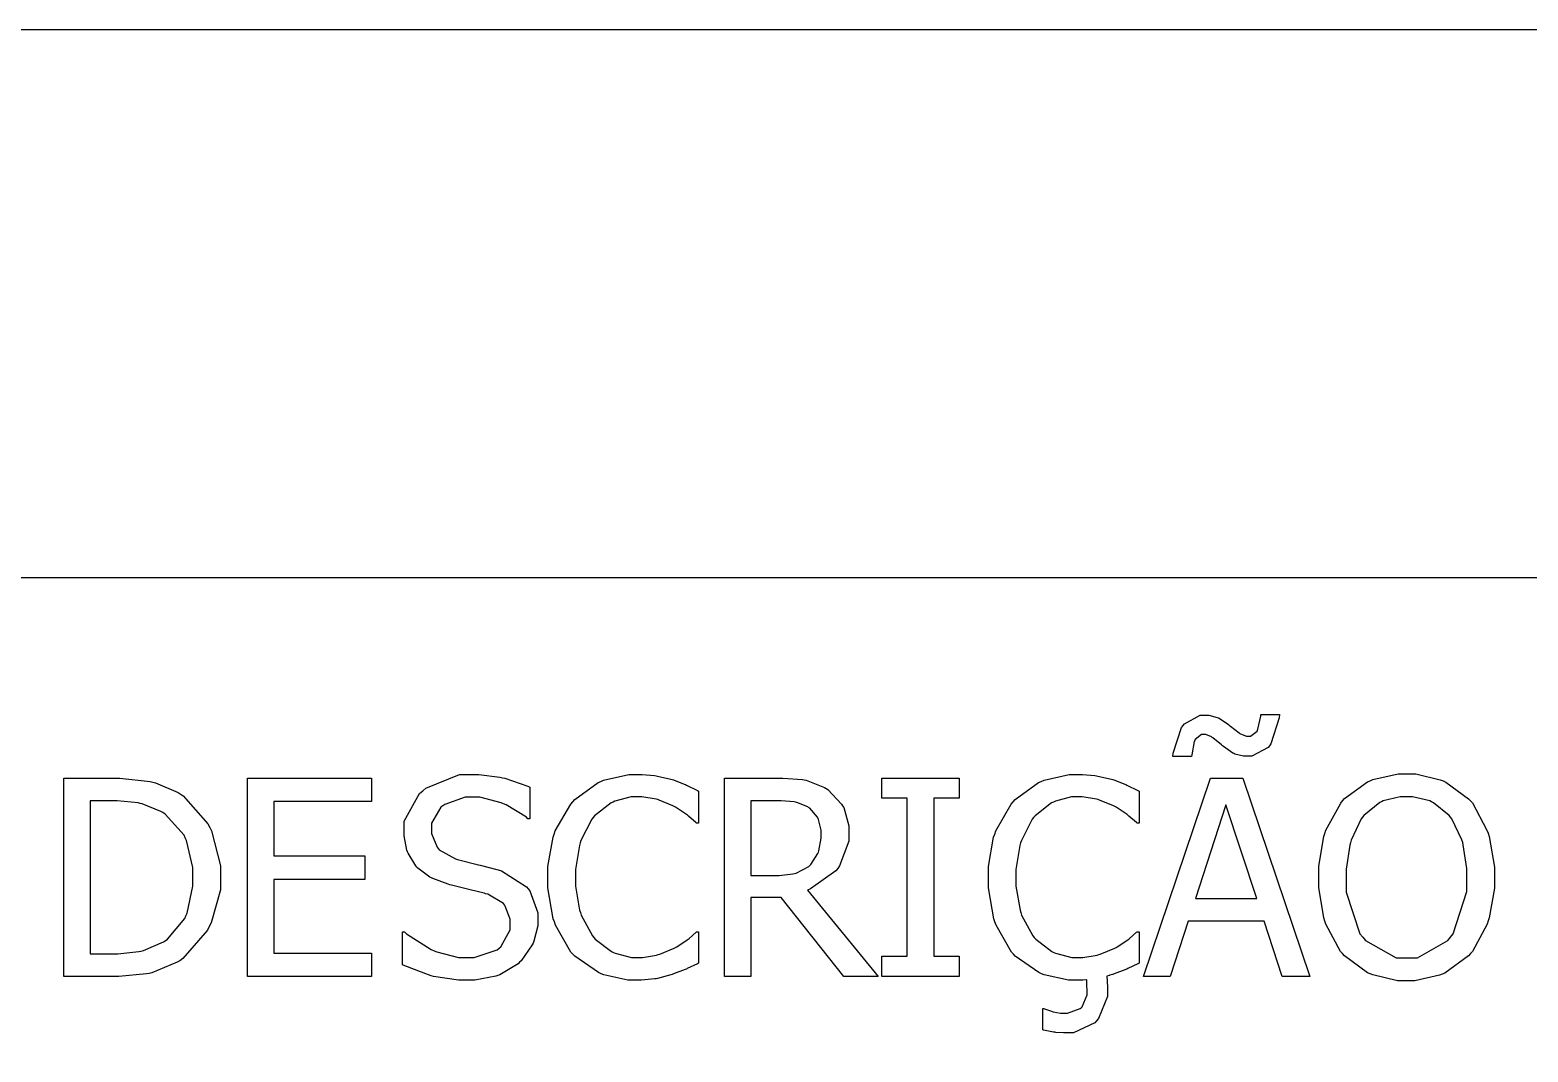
# Model space of a CAD drawing. Header units: millimetres. Extents: x 1974 to 2560, y 1429 to 1567.
# Drawn here: x 2495.224 to 2497.251, y 1531.313 to 1532.696 of the extents above; entities that cross this region are included whole.
import ezdxf

# ---------------------------------------------------------------- set-up
doc = ezdxf.new("R2010")
doc.units = ezdxf.units.MM
doc.layers.add('TEXTO', color=4, linetype='Continuous')
doc.layers.add('TIMBRE', color=7, linetype='Continuous')

msp = doc.modelspace()

# ---------------------------------------------------------------- linework, layer by layer
at = {"layer": 'TEXTO', "color": 0}
for p, q in [((2507.7976, 1531.9544), (2478.9131, 1531.9544)), ((2496.7706, 1531.717), (2496.782, 1531.752)), ((2496.782, 1531.752), (2496.7842, 1531.7544)), ((2496.7842, 1531.7544), (2496.7862, 1531.7568)), ((2496.7862, 1531.7568), (2496.8074, 1531.7685)), ((2496.8074, 1531.7685), (2496.8147, 1531.7685)), ((2496.8147, 1531.7685), (2496.8188, 1531.7685)), ((2496.8188, 1531.7685), (2496.8302, 1531.7655)), ((2496.8302, 1531.7655), (2496.8316, 1531.7649)), ((2496.8316, 1531.7649), (2496.8329, 1531.7643)), ((2496.8329, 1531.7643), (2496.8458, 1531.7557)), ((2496.8458, 1531.7557), (2496.8471, 1531.7545)), ((2496.8471, 1531.7545), (2496.8484, 1531.7534)), ((2496.8484, 1531.7534), (2496.8601, 1531.7445)), ((2496.885, 1531.7483), (2496.8855, 1531.7496)), ((2496.8855, 1531.7496), (2496.8892, 1531.7673)), ((2496.8892, 1531.7673), (2496.8893, 1531.7694)), ((2496.8893, 1531.7694), (2496.9146, 1531.7694)), ((2496.8893, 1531.7694), (2496.8893, 1531.7694)), ((2496.9143, 1531.7647), (2496.9031, 1531.7295)), ((2496.9146, 1531.7694), (2496.9143, 1531.7647)), ((2496.7993, 1531.7328), (2496.7958, 1531.7147)), ((2496.8, 1531.7342), (2496.7993, 1531.7328)), ((2496.8006, 1531.7355), (2496.8, 1531.7342)), ((2496.8092, 1531.7423), (2496.8006, 1531.7355)), ((2496.8123, 1531.7423), (2496.8092, 1531.7423)), ((2496.8148, 1531.7423), (2496.8123, 1531.7423)), ((2496.8227, 1531.7391), (2496.8148, 1531.7423)), ((2496.8237, 1531.7384), (2496.8227, 1531.7391)), ((2496.8246, 1531.7378), (2496.8237, 1531.7384)), ((2496.8361, 1531.7285), (2496.8246, 1531.7378)), ((2496.8601, 1531.7445), (2496.8611, 1531.7439)), ((2496.8611, 1531.7439), (2496.862, 1531.7433)), ((2496.862, 1531.7433), (2496.8699, 1531.7401)), ((2496.8699, 1531.7401), (2496.8725, 1531.7401)), ((2496.8725, 1531.7401), (2496.8756, 1531.7401)), ((2496.8756, 1531.7401), (2496.8843, 1531.7468)), ((2496.8843, 1531.7468), (2496.885, 1531.7483)), ((2496.9031, 1531.7295), (2496.9012, 1531.7272)), ((2496.7704, 1531.7124), (2496.7706, 1531.717)), ((2496.7957, 1531.7124), (2496.7704, 1531.7124)), ((2496.7958, 1531.7147), (2496.7957, 1531.7124)), ((2496.8374, 1531.7272), (2496.8361, 1531.7285)), ((2496.8387, 1531.726), (2496.8374, 1531.7272)), ((2496.8516, 1531.7171), (2496.8387, 1531.726)), ((2496.853, 1531.7165), (2496.8516, 1531.7171)), ((2496.8542, 1531.7159), (2496.853, 1531.7165)), ((2496.8658, 1531.7131), (2496.8542, 1531.7159)), ((2496.8702, 1531.7131), (2496.8658, 1531.7131)), ((2496.8774, 1531.7131), (2496.8702, 1531.7131)), ((2496.8992, 1531.7248), (2496.8774, 1531.7131)), ((2496.9012, 1531.7272), (2496.8992, 1531.7248)), ((2497.0411, 1531.6813), (2497.0752, 1531.689)), ((2497.0752, 1531.689), (2497.0865, 1531.689)), ((2497.0865, 1531.689), (2497.0989, 1531.689)), ((2497.0989, 1531.689), (2497.1322, 1531.6811)), ((2495.2696, 1531.4148), (2495.2696, 1531.6834)), ((2495.2696, 1531.6834), (2495.3308, 1531.6834)), ((2495.3308, 1531.6834), (2495.3456, 1531.6834)), ((2495.3456, 1531.6834), (2495.3866, 1531.6788)), ((2495.3866, 1531.6788), (2495.3902, 1531.6778)), ((2495.3902, 1531.6778), (2495.3938, 1531.6769)), ((2495.3938, 1531.6769), (2495.4244, 1531.6638)), ((2495.518, 1531.4148), (2495.518, 1531.6834)), ((2495.518, 1531.6834), (2495.6859, 1531.6834)), ((2495.6859, 1531.6834), (2495.6859, 1531.6517)), ((2495.7554, 1531.6662), (2495.7596, 1531.6699)), ((2495.7596, 1531.6699), (2495.8052, 1531.6883)), ((2495.8052, 1531.6883), (2495.8204, 1531.6883)), ((2495.8204, 1531.6883), (2495.8311, 1531.6883)), ((2495.8311, 1531.6883), (2495.8597, 1531.6846)), ((2495.8597, 1531.6846), (2495.8631, 1531.6838)), ((2495.8631, 1531.6838), (2495.8664, 1531.6831)), ((2495.8664, 1531.6831), (2495.8975, 1531.6724)), ((2495.8975, 1531.6724), (2495.9004, 1531.671)), ((2495.9004, 1531.671), (2495.9004, 1531.6282)), ((2495.9609, 1531.6543), (2495.9927, 1531.6773)), ((2495.9927, 1531.6773), (2495.9964, 1531.6788)), ((2495.9964, 1531.6788), (2496, 1531.6805)), ((2496, 1531.6805), (2496.0343, 1531.6883)), ((2496.0343, 1531.6883), (2496.0457, 1531.6883)), ((2496.0457, 1531.6883), (2496.052, 1531.6883)), ((2496.052, 1531.6883), (2496.069, 1531.6867)), ((2496.069, 1531.6867), (2496.071, 1531.6863)), ((2496.071, 1531.6863), (2496.0729, 1531.686)), ((2496.0729, 1531.686), (2496.0912, 1531.6819)), ((2496.0912, 1531.6819), (2496.0929, 1531.6813)), ((2496.0929, 1531.6813), (2496.0944, 1531.6809)), ((2496.0944, 1531.6809), (2496.1091, 1531.6752)), ((2496.1091, 1531.6752), (2496.1107, 1531.6745)), ((2496.1107, 1531.6745), (2496.1121, 1531.6738)), ((2496.1121, 1531.6738), (2496.1272, 1531.6664)), ((2496.1636, 1531.4148), (2496.1636, 1531.6834)), ((2496.1636, 1531.6834), (2496.2329, 1531.6834)), ((2496.2329, 1531.6834), (2496.2425, 1531.6834)), ((2496.2425, 1531.6834), (2496.269, 1531.6814)), ((2496.269, 1531.6814), (2496.2716, 1531.6809)), ((2496.2716, 1531.6809), (2496.2741, 1531.6805)), ((2496.2741, 1531.6805), (2496.2989, 1531.6707)), ((2496.2989, 1531.6707), (2496.3013, 1531.6692)), ((2496.3013, 1531.6692), (2496.3036, 1531.6677)), ((2496.3767, 1531.6561), (2496.3767, 1531.6834)), ((2496.3767, 1531.6834), (2496.481, 1531.6834)), ((2496.481, 1531.6834), (2496.481, 1531.6561)), ((2496.557, 1531.6543), (2496.5887, 1531.6773)), ((2496.5887, 1531.6773), (2496.5923, 1531.6788)), ((2496.5923, 1531.6788), (2496.5961, 1531.6805)), ((2496.5961, 1531.6805), (2496.6302, 1531.6883)), ((2496.6302, 1531.6883), (2496.6417, 1531.6883)), ((2496.6417, 1531.6883), (2496.6479, 1531.6883)), ((2496.6479, 1531.6883), (2496.6649, 1531.6867)), ((2496.6649, 1531.6867), (2496.667, 1531.6863)), ((2496.667, 1531.6863), (2496.6689, 1531.686)), ((2496.6689, 1531.686), (2496.6872, 1531.6819)), ((2496.6872, 1531.6819), (2496.689, 1531.6813)), ((2496.689, 1531.6813), (2496.6903, 1531.6809)), ((2496.6903, 1531.6809), (2496.7052, 1531.6752)), ((2496.7052, 1531.6752), (2496.7067, 1531.6745)), ((2496.7067, 1531.6745), (2496.7082, 1531.6738)), ((2496.7082, 1531.6738), (2496.7231, 1531.6664)), ((2496.7305, 1531.4148), (2496.8211, 1531.6834)), ((2496.8211, 1531.6834), (2496.8652, 1531.6834)), ((2496.8652, 1531.6834), (2496.9557, 1531.4148)), ((2497.0026, 1531.6556), (2497.0339, 1531.6782)), ((2497.0339, 1531.6782), (2497.0375, 1531.6798)), ((2497.0375, 1531.6798), (2497.0411, 1531.6813)), ((2497.1322, 1531.6811), (2497.136, 1531.6795)), ((2497.136, 1531.6795), (2497.1396, 1531.6779)), ((2497.1396, 1531.6779), (2497.1706, 1531.6555)), ((2495.3325, 1531.6528), (2495.3053, 1531.6528)), ((2495.3053, 1531.6528), (2495.3053, 1531.4455)), ((2495.342, 1531.6528), (2495.3325, 1531.6528)), ((2495.3703, 1531.6497), (2495.342, 1531.6528)), ((2495.373, 1531.649), (2495.3703, 1531.6497)), ((2495.3756, 1531.6484), (2495.373, 1531.649)), ((2495.401, 1531.638), (2495.3756, 1531.6484)), ((2495.4244, 1531.6638), (2495.4269, 1531.6622)), ((2495.4269, 1531.6622), (2495.4312, 1531.6593)), ((2495.4312, 1531.6593), (2495.4647, 1531.6213)), ((2495.6859, 1531.6517), (2495.5536, 1531.6517)), ((2495.5536, 1531.6517), (2495.5536, 1531.5781)), ((2495.73, 1531.6252), (2495.7511, 1531.6626)), ((2495.7511, 1531.6626), (2495.7554, 1531.6662)), ((2495.8126, 1531.6575), (2495.785, 1531.6478)), ((2495.8227, 1531.6575), (2495.8126, 1531.6575)), ((2495.8324, 1531.6575), (2495.8227, 1531.6575)), ((2495.8614, 1531.6501), (2495.8324, 1531.6575)), ((2495.8647, 1531.6487), (2495.8614, 1531.6501)), ((2495.8681, 1531.6472), (2495.8647, 1531.6487)), ((2495.9347, 1531.6118), (2495.9555, 1531.6483)), ((2495.9555, 1531.6483), (2495.9582, 1531.6513)), ((2495.9582, 1531.6513), (2495.9609, 1531.6543)), ((2496.0102, 1531.6497), (2495.9878, 1531.6324)), ((2496.0128, 1531.6508), (2496.0102, 1531.6497)), ((2496.0153, 1531.652), (2496.0128, 1531.6508)), ((2496.0372, 1531.6578), (2496.0153, 1531.652)), ((2496.0453, 1531.6578), (2496.0372, 1531.6578)), ((2496.0517, 1531.6578), (2496.0453, 1531.6578)), ((2496.0712, 1531.6549), (2496.0517, 1531.6578)), ((2496.0733, 1531.6542), (2496.0712, 1531.6549)), ((2496.0752, 1531.6536), (2496.0733, 1531.6542)), ((2496.0939, 1531.646), (2496.0752, 1531.6536)), ((2496.1272, 1531.6664), (2496.1286, 1531.6655)), ((2496.1286, 1531.6655), (2496.1286, 1531.6225)), ((2496.2347, 1531.6528), (2496.1994, 1531.6528)), ((2496.1994, 1531.6528), (2496.1994, 1531.5514)), ((2496.2405, 1531.6528), (2496.2347, 1531.6528)), ((2496.2581, 1531.6511), (2496.2405, 1531.6528)), ((2496.2598, 1531.6508), (2496.2581, 1531.6511)), ((2496.2614, 1531.6505), (2496.2598, 1531.6508)), ((2496.2762, 1531.6444), (2496.2614, 1531.6505)), ((2496.3036, 1531.6677), (2496.3221, 1531.6483)), ((2496.3221, 1531.6483), (2496.3235, 1531.6459)), ((2496.411, 1531.6561), (2496.3767, 1531.6561)), ((2496.411, 1531.4422), (2496.411, 1531.6561)), ((2496.481, 1531.6561), (2496.4467, 1531.6561)), ((2496.4467, 1531.6561), (2496.4467, 1531.4422)), ((2496.5307, 1531.6118), (2496.5515, 1531.6483)), ((2496.5515, 1531.6483), (2496.5543, 1531.6513)), ((2496.5543, 1531.6513), (2496.557, 1531.6543)), ((2496.6062, 1531.6497), (2496.5838, 1531.6324)), ((2496.6089, 1531.6508), (2496.6062, 1531.6497)), ((2496.6114, 1531.652), (2496.6089, 1531.6508)), ((2496.6331, 1531.6578), (2496.6114, 1531.652)), ((2496.6413, 1531.6578), (2496.6331, 1531.6578)), ((2496.6477, 1531.6578), (2496.6413, 1531.6578)), ((2496.6672, 1531.6549), (2496.6477, 1531.6578)), ((2496.6693, 1531.6542), (2496.6672, 1531.6549)), ((2496.6712, 1531.6536), (2496.6693, 1531.6542)), ((2496.6898, 1531.646), (2496.6712, 1531.6536)), ((2496.7231, 1531.6664), (2496.7247, 1531.6655)), ((2496.7247, 1531.6655), (2496.7247, 1531.6225)), ((2496.9775, 1531.6128), (2496.9975, 1531.6496)), ((2496.9975, 1531.6496), (2497.0001, 1531.6526)), ((2497.0001, 1531.6526), (2497.0026, 1531.6556)), ((2497.0503, 1531.6503), (2497.0288, 1531.6328)), ((2497.0527, 1531.6514), (2497.0503, 1531.6503)), ((2497.0551, 1531.6526), (2497.0527, 1531.6514)), ((2497.0781, 1531.6582), (2497.0551, 1531.6526)), ((2497.0867, 1531.6582), (2497.0781, 1531.6582)), ((2497.0944, 1531.6582), (2497.0867, 1531.6582)), ((2497.1179, 1531.6524), (2497.0944, 1531.6582)), ((2497.1205, 1531.6512), (2497.1179, 1531.6524)), ((2497.123, 1531.6501), (2497.1205, 1531.6512)), ((2497.1443, 1531.6327), (2497.123, 1531.6501)), ((2497.1706, 1531.6555), (2497.1731, 1531.6526)), ((2497.1731, 1531.6526), (2497.1756, 1531.6497)), ((2497.1731, 1531.6526), (2497.1731, 1531.6526)), ((2497.1756, 1531.6497), (2497.1954, 1531.6131)), ((2495.4034, 1531.6366), (2495.401, 1531.638)), ((2495.4067, 1531.6345), (2495.4034, 1531.6366)), ((2495.4323, 1531.606), (2495.4067, 1531.6345)), ((2495.7798, 1531.6439), (2495.7672, 1531.6224)), ((2495.7825, 1531.6459), (2495.7798, 1531.6439)), ((2495.785, 1531.6478), (2495.7825, 1531.6459)), ((2495.8955, 1531.6303), (2495.8681, 1531.6472)), ((2495.8976, 1531.6282), (2495.8955, 1531.6303)), ((2495.9004, 1531.6282), (2495.8976, 1531.6282)), ((2495.984, 1531.6279), (2495.9692, 1531.599)), ((2495.9859, 1531.6301), (2495.984, 1531.6279)), ((2495.9878, 1531.6324), (2495.9859, 1531.6301)), ((2496.0957, 1531.645), (2496.0939, 1531.646)), ((2496.0974, 1531.6441), (2496.0957, 1531.645)), ((2496.1124, 1531.6341), (2496.0974, 1531.6441)), ((2496.1137, 1531.633), (2496.1124, 1531.6341)), ((2496.1149, 1531.632), (2496.1137, 1531.633)), ((2496.1249, 1531.6233), (2496.1149, 1531.632)), ((2496.2774, 1531.6436), (2496.2762, 1531.6444)), ((2496.2789, 1531.6427), (2496.2774, 1531.6436)), ((2496.2896, 1531.6303), (2496.2789, 1531.6427)), ((2496.2902, 1531.6287), (2496.2896, 1531.6303)), ((2496.2909, 1531.6272), (2496.2902, 1531.6287)), ((2496.3235, 1531.6459), (2496.3249, 1531.6436)), ((2496.3249, 1531.6436), (2496.3318, 1531.6188)), ((2496.5799, 1531.6279), (2496.5653, 1531.599)), ((2496.5818, 1531.6301), (2496.5799, 1531.6279)), ((2496.5838, 1531.6324), (2496.5818, 1531.6301)), ((2496.6916, 1531.645), (2496.6898, 1531.646)), ((2496.6934, 1531.6441), (2496.6916, 1531.645)), ((2496.7083, 1531.6341), (2496.6934, 1531.6441)), ((2496.7096, 1531.633), (2496.7083, 1531.6341)), ((2496.7108, 1531.632), (2496.7096, 1531.633)), ((2496.721, 1531.6233), (2496.7108, 1531.632)), ((2496.8422, 1531.647), (2496.8009, 1531.5204)), ((2496.8838, 1531.5204), (2496.8422, 1531.647)), ((2497.0251, 1531.6282), (2497.0114, 1531.5994)), ((2497.027, 1531.6303), (2497.0251, 1531.6282)), ((2497.0288, 1531.6328), (2497.027, 1531.6303)), ((2497.1462, 1531.6303), (2497.1443, 1531.6327)), ((2497.1479, 1531.6282), (2497.1462, 1531.6303)), ((2497.1615, 1531.5998), (2497.1479, 1531.6282)), ((2495.4647, 1531.6213), (2495.4672, 1531.6166)), ((2495.4672, 1531.6166), (2495.4695, 1531.6119)), ((2495.4695, 1531.6119), (2495.4815, 1531.5647)), ((2495.73, 1531.6115), (2495.73, 1531.6252)), ((2495.73, 1531.6051), (2495.73, 1531.6115)), ((2495.7672, 1531.6224), (2495.7672, 1531.6152)), ((2495.7672, 1531.6152), (2495.7672, 1531.6084)), ((2495.7672, 1531.6084), (2495.7746, 1531.5897)), ((2495.9319, 1531.6034), (2495.9333, 1531.6077)), ((2495.9333, 1531.6077), (2495.9347, 1531.6118)), ((2496.1258, 1531.6225), (2496.1249, 1531.6233)), ((2496.1286, 1531.6225), (2496.1258, 1531.6225)), ((2496.2944, 1531.6131), (2496.2909, 1531.6272)), ((2496.2944, 1531.6079), (2496.2944, 1531.6131)), ((2496.2944, 1531.6022), (2496.2944, 1531.6079)), ((2496.2944, 1531.6079), (2496.2944, 1531.6079)), ((2496.3318, 1531.6188), (2496.3318, 1531.6106)), ((2496.3318, 1531.6106), (2496.3318, 1531.5982)), ((2496.5278, 1531.6034), (2496.5293, 1531.6077)), ((2496.5293, 1531.6077), (2496.5307, 1531.6118)), ((2496.7218, 1531.6225), (2496.721, 1531.6233)), ((2496.7247, 1531.6225), (2496.7218, 1531.6225)), ((2496.9747, 1531.6043), (2496.9762, 1531.6085)), ((2496.9762, 1531.6085), (2496.9775, 1531.6128)), ((2497.1954, 1531.6131), (2497.1969, 1531.6087)), ((2497.1969, 1531.6087), (2497.1983, 1531.6044)), ((2495.434, 1531.6023), (2495.4323, 1531.606)), ((2495.4357, 1531.5987), (2495.434, 1531.6023)), ((2495.4443, 1531.5626), (2495.4357, 1531.5987)), ((2495.7338, 1531.5858), (2495.73, 1531.6051)), ((2495.7746, 1531.5897), (2495.7762, 1531.588)), ((2495.7762, 1531.588), (2495.7777, 1531.5863)), ((2495.9247, 1531.5636), (2495.9319, 1531.6034)), ((2495.9672, 1531.5921), (2495.9619, 1531.5597)), ((2495.9682, 1531.5956), (2495.9672, 1531.5921)), ((2495.9692, 1531.599), (2495.9682, 1531.5956)), ((2496.2913, 1531.5851), (2496.2944, 1531.6022)), ((2496.3318, 1531.5982), (2496.3192, 1531.5645)), ((2496.5207, 1531.5636), (2496.5278, 1531.6034)), ((2496.5632, 1531.5921), (2496.5579, 1531.5597)), ((2496.5642, 1531.5956), (2496.5632, 1531.5921)), ((2496.5653, 1531.599), (2496.5642, 1531.5956)), ((2496.9678, 1531.564), (2496.9747, 1531.6043)), ((2497.0096, 1531.5925), (2497.0049, 1531.5599)), ((2497.0106, 1531.5959), (2497.0096, 1531.5925)), ((2497.0114, 1531.5994), (2497.0106, 1531.5959)), ((2497.1625, 1531.5963), (2497.1615, 1531.5998)), ((2497.1633, 1531.5929), (2497.1625, 1531.5963)), ((2497.1682, 1531.5609), (2497.1633, 1531.5929)), ((2497.1983, 1531.6044), (2497.2054, 1531.563)), ((2495.5536, 1531.5781), (2495.6769, 1531.5781)), ((2495.6769, 1531.5781), (2495.6769, 1531.5463)), ((2495.7346, 1531.5838), (2495.7338, 1531.5858)), ((2495.7354, 1531.5818), (2495.7346, 1531.5838)), ((2495.746, 1531.5645), (2495.7354, 1531.5818)), ((2495.7777, 1531.5863), (2495.7995, 1531.574)), ((2495.7995, 1531.574), (2495.8024, 1531.5732)), ((2495.8024, 1531.5732), (2495.8042, 1531.5727)), ((2495.8042, 1531.5727), (2495.8273, 1531.5669)), ((2496.2806, 1531.5665), (2496.29, 1531.5815)), ((2496.29, 1531.5815), (2496.2907, 1531.5833)), ((2496.2907, 1531.5833), (2496.2913, 1531.5851)), ((2495.4443, 1531.5494), (2495.4443, 1531.5626)), ((2495.4443, 1531.5371), (2495.4443, 1531.5494)), ((2495.4443, 1531.5494), (2495.4443, 1531.5494)), ((2495.4815, 1531.5647), (2495.4815, 1531.5489)), ((2495.4815, 1531.5489), (2495.4815, 1531.5323)), ((2495.4815, 1531.5489), (2495.4815, 1531.5489)), ((2495.7475, 1531.563), (2495.746, 1531.5645)), ((2495.7488, 1531.5615), (2495.7475, 1531.563)), ((2495.7651, 1531.5492), (2495.7488, 1531.5615)), ((2495.767, 1531.5483), (2495.7651, 1531.5492)), ((2495.7688, 1531.5474), (2495.767, 1531.5483)), ((2495.7896, 1531.5397), (2495.7688, 1531.5474)), ((2495.8273, 1531.5669), (2495.8301, 1531.5662)), ((2495.8301, 1531.5662), (2495.8329, 1531.5656)), ((2495.8329, 1531.5656), (2495.8555, 1531.5597)), ((2495.8555, 1531.5597), (2495.8574, 1531.5592)), ((2495.8574, 1531.5592), (2495.8619, 1531.5578)), ((2495.8619, 1531.5578), (2495.8958, 1531.5364)), ((2495.9247, 1531.5489), (2495.9247, 1531.5636)), ((2495.9247, 1531.535), (2495.9247, 1531.5489)), ((2495.9619, 1531.5597), (2495.9619, 1531.5489)), ((2495.9619, 1531.5489), (2495.9619, 1531.5371)), ((2496.1994, 1531.5514), (2496.2307, 1531.5514)), ((2496.2307, 1531.5514), (2496.2376, 1531.5514)), ((2496.2376, 1531.5514), (2496.2563, 1531.5537)), ((2496.2563, 1531.5537), (2496.2584, 1531.5541)), ((2496.2584, 1531.5541), (2496.2604, 1531.5546)), ((2496.2604, 1531.5546), (2496.2779, 1531.5639)), ((2496.2779, 1531.5639), (2496.2793, 1531.5652)), ((2496.2793, 1531.5652), (2496.2806, 1531.5665)), ((2496.3143, 1531.5578), (2496.2802, 1531.5333)), ((2496.3169, 1531.5611), (2496.3143, 1531.5578)), ((2496.3192, 1531.5645), (2496.3169, 1531.5611)), ((2496.5207, 1531.5489), (2496.5207, 1531.5636)), ((2496.5207, 1531.535), (2496.5207, 1531.5489)), ((2496.5579, 1531.5597), (2496.5579, 1531.5489)), ((2496.5579, 1531.5489), (2496.5579, 1531.5371)), ((2496.9678, 1531.549), (2496.9678, 1531.564)), ((2496.9678, 1531.5354), (2496.9678, 1531.549)), ((2497.0049, 1531.5599), (2497.0049, 1531.549)), ((2497.0049, 1531.549), (2497.0049, 1531.5289)), ((2497.1682, 1531.549), (2497.1682, 1531.5609)), ((2497.1682, 1531.53), (2497.1682, 1531.549)), ((2497.1682, 1531.549), (2497.1682, 1531.549)), ((2497.2054, 1531.563), (2497.2054, 1531.549)), ((2497.2054, 1531.549), (2497.2054, 1531.5343)), ((2495.4364, 1531.5004), (2495.4443, 1531.5371)), ((2495.4815, 1531.5323), (2495.469, 1531.4874)), ((2495.6769, 1531.5463), (2495.5536, 1531.5463)), ((2495.5536, 1531.5463), (2495.5536, 1531.4465)), ((2495.7919, 1531.5391), (2495.7896, 1531.5397)), ((2495.7944, 1531.5385), (2495.7919, 1531.5391)), ((2495.816, 1531.5331), (2495.7944, 1531.5385)), ((2495.8177, 1531.5328), (2495.816, 1531.5331)), ((2495.8193, 1531.5323), (2495.8177, 1531.5328)), ((2495.8383, 1531.5276), (2495.8193, 1531.5323)), ((2495.8404, 1531.5268), (2495.8383, 1531.5276)), ((2495.8432, 1531.5261), (2495.8404, 1531.5268)), ((2495.8958, 1531.5364), (2495.898, 1531.5335)), ((2495.898, 1531.5335), (2495.9002, 1531.5307)), ((2495.9002, 1531.5307), (2495.9109, 1531.5012)), ((2495.932, 1531.4931), (2495.9247, 1531.535)), ((2495.9619, 1531.5371), (2495.9674, 1531.5047)), ((2496.2802, 1531.5333), (2496.276, 1531.5317)), ((2496.276, 1531.5317), (2496.3716, 1531.4148)), ((2496.276, 1531.5317), (2496.276, 1531.5317)), ((2496.5281, 1531.4931), (2496.5207, 1531.535)), ((2496.5579, 1531.5371), (2496.5635, 1531.5047)), ((2496.9746, 1531.4941), (2496.9678, 1531.5354)), ((2497.0049, 1531.5289), (2497.0234, 1531.4728)), ((2497.1498, 1531.4728), (2497.1682, 1531.53)), ((2497.2054, 1531.5343), (2497.1985, 1531.4945)), ((2495.8644, 1531.5135), (2495.8432, 1531.5261)), ((2495.8657, 1531.5118), (2495.8644, 1531.5135)), ((2495.867, 1531.5102), (2495.8657, 1531.5118)), ((2495.8736, 1531.4923), (2495.867, 1531.5102)), ((2496.2401, 1531.5216), (2496.1994, 1531.5216)), ((2496.1994, 1531.5216), (2496.1994, 1531.4148)), ((2496.3253, 1531.4148), (2496.2401, 1531.5216)), ((2496.8009, 1531.5204), (2496.8838, 1531.5204)), ((2496.8009, 1531.5204), (2496.8009, 1531.5204)), ((2495.41, 1531.4655), (2495.4332, 1531.4935)), ((2495.4332, 1531.4935), (2495.4349, 1531.4969)), ((2495.4349, 1531.4969), (2495.4364, 1531.5004)), ((2495.469, 1531.4874), (2495.4665, 1531.4824)), ((2495.8736, 1531.4857), (2495.8736, 1531.4923)), ((2495.9109, 1531.5012), (2495.9109, 1531.4912)), ((2495.9109, 1531.4912), (2495.9109, 1531.4835)), ((2495.9335, 1531.4887), (2495.932, 1531.4931)), ((2495.935, 1531.4844), (2495.9335, 1531.4887)), ((2495.9674, 1531.5047), (2495.9686, 1531.5013)), ((2495.9686, 1531.5013), (2495.9696, 1531.4981)), ((2495.9696, 1531.4981), (2495.9848, 1531.47)), ((2496.5296, 1531.4887), (2496.5281, 1531.4931)), ((2496.5311, 1531.4844), (2496.5296, 1531.4887)), ((2496.5635, 1531.5047), (2496.5646, 1531.5013)), ((2496.5646, 1531.5013), (2496.5656, 1531.4981)), ((2496.5656, 1531.4981), (2496.5809, 1531.47)), ((2496.7909, 1531.4897), (2496.7666, 1531.4148)), ((2496.8937, 1531.4897), (2496.7909, 1531.4897)), ((2496.9181, 1531.4148), (2496.8937, 1531.4897)), ((2496.9761, 1531.4897), (2496.9746, 1531.4941)), ((2496.9774, 1531.4855), (2496.9761, 1531.4897)), ((2497.1971, 1531.49), (2497.1957, 1531.4856)), ((2497.1985, 1531.4945), (2497.1971, 1531.49)), ((2495.464, 1531.4776), (2495.4307, 1531.4391)), ((2495.4665, 1531.4824), (2495.464, 1531.4776)), ((2495.728, 1531.4308), (2495.728, 1531.4755)), ((2495.728, 1531.4755), (2495.7305, 1531.4755)), ((2495.7305, 1531.4755), (2495.7334, 1531.4728)), ((2495.7334, 1531.4728), (2495.7667, 1531.4514)), ((2495.8609, 1531.4552), (2495.8736, 1531.4781)), ((2495.8736, 1531.4781), (2495.8736, 1531.4857)), ((2495.9109, 1531.4835), (2495.9055, 1531.4628)), ((2495.9558, 1531.448), (2495.935, 1531.4844)), ((2495.9848, 1531.47), (2495.9867, 1531.4676)), ((2495.9867, 1531.4676), (2495.9886, 1531.4655)), ((2496.1146, 1531.4655), (2496.1157, 1531.4665)), ((2496.1157, 1531.4665), (2496.1252, 1531.4748)), ((2496.1252, 1531.4748), (2496.1259, 1531.4755)), ((2496.1259, 1531.4755), (2496.1286, 1531.4755)), ((2496.1286, 1531.4755), (2496.1286, 1531.4329)), ((2496.5518, 1531.448), (2496.5311, 1531.4844)), ((2496.5809, 1531.47), (2496.5828, 1531.4676)), ((2496.5828, 1531.4676), (2496.5847, 1531.4655)), ((2496.7106, 1531.4655), (2496.7118, 1531.4665)), ((2496.7118, 1531.4665), (2496.7212, 1531.4748)), ((2496.7212, 1531.4748), (2496.7219, 1531.4755)), ((2496.7219, 1531.4755), (2496.7247, 1531.4755)), ((2496.7247, 1531.4755), (2496.7247, 1531.4329)), ((2496.9973, 1531.4488), (2496.9774, 1531.4855)), ((2497.0234, 1531.4728), (2497.0272, 1531.4681)), ((2497.0272, 1531.4681), (2497.0309, 1531.4634)), ((2497.1424, 1531.4634), (2497.1461, 1531.4681)), ((2497.1461, 1531.4681), (2497.1498, 1531.4728)), ((2497.1957, 1531.4856), (2497.1757, 1531.4488)), ((2495.3053, 1531.4455), (2495.3325, 1531.4455)), ((2495.3325, 1531.4455), (2495.3429, 1531.4455)), ((2495.3429, 1531.4455), (2495.3712, 1531.4486)), ((2495.3712, 1531.4486), (2495.3743, 1531.4493)), ((2495.3743, 1531.4493), (2495.3772, 1531.4499)), ((2495.3772, 1531.4499), (2495.4044, 1531.4617)), ((2495.4044, 1531.4617), (2495.4069, 1531.4633)), ((2495.4069, 1531.4633), (2495.41, 1531.4655)), ((2495.5536, 1531.4465), (2495.6859, 1531.4465)), ((2495.6859, 1531.4465), (2495.6859, 1531.4148)), ((2495.7667, 1531.4514), (2495.7706, 1531.4498)), ((2495.7706, 1531.4498), (2495.7742, 1531.4484)), ((2495.7742, 1531.4484), (2495.8038, 1531.4407)), ((2495.8249, 1531.4407), (2495.8559, 1531.4511)), ((2495.8559, 1531.4511), (2495.8585, 1531.4531)), ((2495.8585, 1531.4531), (2495.8609, 1531.4552)), ((2495.9034, 1531.4576), (2495.8883, 1531.436)), ((2495.9045, 1531.4602), (2495.9034, 1531.4576)), ((2495.9055, 1531.4628), (2495.9045, 1531.4602)), ((2495.9584, 1531.445), (2495.9558, 1531.448)), ((2495.9886, 1531.4655), (2496.0107, 1531.4486)), ((2496.0107, 1531.4486), (2496.0132, 1531.4475)), ((2496.0132, 1531.4475), (2496.0157, 1531.4464)), ((2496.0157, 1531.4464), (2496.0378, 1531.4407)), ((2496.0762, 1531.4451), (2496.0957, 1531.4531)), ((2496.0957, 1531.4531), (2496.0975, 1531.4541)), ((2496.0975, 1531.4541), (2496.0991, 1531.455)), ((2496.0991, 1531.455), (2496.1133, 1531.4645)), ((2496.1133, 1531.4645), (2496.1146, 1531.4655)), ((2496.5545, 1531.445), (2496.5518, 1531.448)), ((2496.5847, 1531.4655), (2496.6066, 1531.4486)), ((2496.6066, 1531.4486), (2496.6092, 1531.4475)), ((2496.6092, 1531.4475), (2496.6117, 1531.4464)), ((2496.6117, 1531.4464), (2496.6338, 1531.4407)), ((2496.6721, 1531.4451), (2496.6917, 1531.4531)), ((2496.6917, 1531.4531), (2496.6934, 1531.4541)), ((2496.6934, 1531.4541), (2496.6951, 1531.455)), ((2496.6951, 1531.455), (2496.7093, 1531.4645)), ((2496.7093, 1531.4645), (2496.7106, 1531.4655)), ((2496.9999, 1531.4458), (2496.9973, 1531.4488)), ((2497.0026, 1531.4429), (2496.9999, 1531.4458)), ((2497.0309, 1531.4634), (2497.0727, 1531.44)), ((2497.1015, 1531.44), (2497.1424, 1531.4634)), ((2497.1731, 1531.4458), (2497.1704, 1531.4427)), ((2497.1757, 1531.4488), (2497.1731, 1531.4458)), ((2495.4231, 1531.4341), (2495.3886, 1531.4198)), ((2495.4266, 1531.4362), (2495.4231, 1531.4341)), ((2495.4307, 1531.4391), (2495.4266, 1531.4362)), ((2495.731, 1531.4293), (2495.728, 1531.4308)), ((2495.7631, 1531.417), (2495.731, 1531.4293)), ((2495.8038, 1531.4407), (2495.8137, 1531.4407)), ((2495.8137, 1531.4407), (2495.8249, 1531.4407)), ((2495.8842, 1531.4322), (2495.8598, 1531.4172)), ((2495.8864, 1531.4342), (2495.8842, 1531.4322)), ((2495.8883, 1531.436), (2495.8864, 1531.4342)), ((2495.9611, 1531.4422), (2495.9584, 1531.445)), ((2495.993, 1531.4203), (2495.9611, 1531.4422)), ((2496.0378, 1531.4407), (2496.0453, 1531.4407)), ((2496.0453, 1531.4407), (2496.0525, 1531.4407)), ((2496.0525, 1531.4407), (2496.0718, 1531.4439)), ((2496.0718, 1531.4439), (2496.074, 1531.4445)), ((2496.074, 1531.4445), (2496.0762, 1531.4451)), ((2496.112, 1531.425), (2496.1106, 1531.4245)), ((2496.1132, 1531.4258), (2496.112, 1531.425)), ((2496.1272, 1531.4322), (2496.1132, 1531.4258)), ((2496.1286, 1531.4329), (2496.1272, 1531.4322)), ((2496.3767, 1531.4148), (2496.3767, 1531.4422)), ((2496.3767, 1531.4422), (2496.411, 1531.4422)), ((2496.4467, 1531.4422), (2496.481, 1531.4422)), ((2496.481, 1531.4422), (2496.481, 1531.4148)), ((2496.481, 1531.4422), (2496.481, 1531.4422)), ((2496.5571, 1531.4422), (2496.5545, 1531.445)), ((2496.589, 1531.4203), (2496.5571, 1531.4422)), ((2496.6338, 1531.4407), (2496.6413, 1531.4407)), ((2496.6413, 1531.4407), (2496.6484, 1531.4407)), ((2496.6484, 1531.4407), (2496.6677, 1531.4439)), ((2496.6677, 1531.4439), (2496.67, 1531.4445)), ((2496.67, 1531.4445), (2496.6721, 1531.4451)), ((2496.708, 1531.425), (2496.7067, 1531.4245)), ((2496.7093, 1531.4258), (2496.708, 1531.425)), ((2496.7231, 1531.4322), (2496.7093, 1531.4258)), ((2496.7247, 1531.4329), (2496.7231, 1531.4322)), ((2497.0338, 1531.4199), (2497.0026, 1531.4429)), ((2497.0727, 1531.44), (2497.0867, 1531.44)), ((2497.0867, 1531.44), (2497.1015, 1531.44)), ((2497.1704, 1531.4427), (2497.1384, 1531.4196)), ((2495.3315, 1531.4148), (2495.2696, 1531.4148)), ((2495.344, 1531.4148), (2495.3315, 1531.4148)), ((2495.3816, 1531.4184), (2495.344, 1531.4148)), ((2495.3851, 1531.4191), (2495.3816, 1531.4184)), ((2495.3886, 1531.4198), (2495.3851, 1531.4191)), ((2495.6859, 1531.4148), (2495.518, 1531.4148)), ((2495.6859, 1531.4148), (2495.6859, 1531.4148)), ((2495.7665, 1531.416), (2495.7631, 1531.417)), ((2495.7698, 1531.415), (2495.7665, 1531.416)), ((2495.8037, 1531.4098), (2495.7698, 1531.415)), ((2495.8162, 1531.4098), (2495.8037, 1531.4098)), ((2495.8257, 1531.4098), (2495.8162, 1531.4098)), ((2495.8162, 1531.4098), (2495.8162, 1531.4098)), ((2495.8543, 1531.4152), (2495.8257, 1531.4098)), ((2495.8571, 1531.4162), (2495.8543, 1531.4152)), ((2495.8598, 1531.4172), (2495.8571, 1531.4162)), ((2495.9967, 1531.4186), (2495.993, 1531.4203)), ((2496.0003, 1531.4172), (2495.9967, 1531.4186)), ((2496.033, 1531.4098), (2496.0003, 1531.4172)), ((2496.0451, 1531.4098), (2496.033, 1531.4098)), ((2496.0511, 1531.4098), (2496.0451, 1531.4098)), ((2496.0451, 1531.4098), (2496.0451, 1531.4098)), ((2496.0695, 1531.4116), (2496.0511, 1531.4098)), ((2496.0712, 1531.4119), (2496.0695, 1531.4116)), ((2496.0728, 1531.4122), (2496.0712, 1531.4119)), ((2496.0909, 1531.417), (2496.0728, 1531.4122)), ((2496.0929, 1531.4176), (2496.0909, 1531.417)), ((2496.0947, 1531.4183), (2496.0929, 1531.4176)), ((2496.1106, 1531.4245), (2496.0947, 1531.4183)), ((2496.1994, 1531.4148), (2496.1636, 1531.4148)), ((2496.3716, 1531.4148), (2496.3253, 1531.4148)), ((2496.481, 1531.4148), (2496.3767, 1531.4148)), ((2496.5927, 1531.4186), (2496.589, 1531.4203)), ((2496.5963, 1531.4172), (2496.5927, 1531.4186)), ((2496.629, 1531.4098), (2496.5963, 1531.4172)), ((2496.6411, 1531.4098), (2496.629, 1531.4098)), ((2496.6427, 1531.4098), (2496.6411, 1531.4098)), ((2496.6411, 1531.4098), (2496.6411, 1531.4098)), ((2496.6474, 1531.4101), (2496.6427, 1531.4098)), ((2496.6479, 1531.4101), (2496.6474, 1531.4101)), ((2496.6483, 1531.4101), (2496.6479, 1531.4101)), ((2496.6534, 1531.4104), (2496.6483, 1531.4101)), ((2496.654, 1531.4104), (2496.6534, 1531.4104)), ((2496.654, 1531.4098), (2496.654, 1531.4104)), ((2496.6541, 1531.4044), (2496.654, 1531.4098)), ((2496.6811, 1531.4153), (2496.681, 1531.4153)), ((2496.681, 1531.4153), (2496.681, 1531.4149)), ((2496.681, 1531.4149), (2496.6814, 1531.4091)), ((2496.6843, 1531.4162), (2496.6811, 1531.4153)), ((2496.6814, 1531.4091), (2496.6815, 1531.4083)), ((2496.6815, 1531.4083), (2496.6815, 1531.4076)), ((2496.6815, 1531.4076), (2496.6819, 1531.4009)), ((2496.6848, 1531.4162), (2496.6843, 1531.4162)), ((2496.6852, 1531.4165), (2496.6848, 1531.4162)), ((2496.6887, 1531.4176), (2496.6852, 1531.4165)), ((2496.689, 1531.4176), (2496.6887, 1531.4176)), ((2496.6908, 1531.4183), (2496.689, 1531.4176)), ((2496.7067, 1531.4245), (2496.6908, 1531.4183)), ((2496.7666, 1531.4148), (2496.7305, 1531.4148)), ((2496.7666, 1531.4148), (2496.7666, 1531.4148)), ((2496.9557, 1531.4148), (2496.9181, 1531.4148)), ((2497.0375, 1531.4184), (2497.0338, 1531.4199)), ((2497.0411, 1531.417), (2497.0375, 1531.4184)), ((2497.0742, 1531.4091), (2497.0411, 1531.417)), ((2497.0865, 1531.4091), (2497.0742, 1531.4091)), ((2497.0976, 1531.4091), (2497.0865, 1531.4091)), ((2497.1311, 1531.4166), (2497.0976, 1531.4091)), ((2497.1348, 1531.4181), (2497.1311, 1531.4166)), ((2497.1384, 1531.4196), (2497.1348, 1531.4181)), ((2496.6477, 1531.3739), (2496.6542, 1531.3901)), ((2496.6541, 1531.4023), (2496.6541, 1531.4044)), ((2496.6541, 1531.4017), (2496.6541, 1531.4023)), ((2496.6542, 1531.3972), (2496.6541, 1531.4017)), ((2496.6542, 1531.3955), (2496.6542, 1531.3972)), ((2496.6542, 1531.3901), (2496.6542, 1531.3955)), ((2496.6819, 1531.3878), (2496.6695, 1531.358)), ((2496.6819, 1531.4009), (2496.6819, 1531.3986)), ((2496.6819, 1531.3986), (2496.6819, 1531.3878)), ((2496.5942, 1531.3427), (2496.5942, 1531.3716)), ((2496.5942, 1531.3716), (2496.5958, 1531.3716)), ((2496.5958, 1531.3716), (2496.5966, 1531.3713)), ((2496.5966, 1531.3713), (2496.6059, 1531.368)), ((2496.6059, 1531.368), (2496.6072, 1531.3675)), ((2496.6072, 1531.3675), (2496.6084, 1531.3672)), ((2496.6084, 1531.3672), (2496.6182, 1531.3655)), ((2496.6182, 1531.3655), (2496.6215, 1531.3655)), ((2496.6215, 1531.3655), (2496.6277, 1531.3655)), ((2496.6277, 1531.3655), (2496.6451, 1531.3714)), ((2496.6451, 1531.3714), (2496.6464, 1531.3726)), ((2496.6464, 1531.3726), (2496.6477, 1531.3739)), ((2496.6646, 1531.3524), (2496.6357, 1531.3385)), ((2496.667, 1531.3551), (2496.6646, 1531.3524)), ((2496.6695, 1531.358), (2496.667, 1531.3551)), ((2496.5954, 1531.3424), (2496.5942, 1531.3427)), ((2496.6089, 1531.3397), (2496.5954, 1531.3424)), ((2496.6104, 1531.3395), (2496.6089, 1531.3397)), ((2496.6118, 1531.3393), (2496.6104, 1531.3395)), ((2496.6222, 1531.3385), (2496.6118, 1531.3393)), ((2496.6261, 1531.3385), (2496.6222, 1531.3385)), ((2496.6357, 1531.3385), (2496.6261, 1531.3385))]:
    msp.add_line(p, q, dxfattribs=at)
at = {"layer": 'TIMBRE', "color": 12}
msp.add_line((2507.7976, 1532.6956), (2478.9131, 1532.6956), dxfattribs=at)
msp.add_lwpolyline([(2478.9131, 1513.0586), (2507.7976, 1513.0586), (2507.7976, 1532.6956), (2478.9131, 1532.6956)], close=True, dxfattribs=at)

doc.saveas('drawing.dxf')
